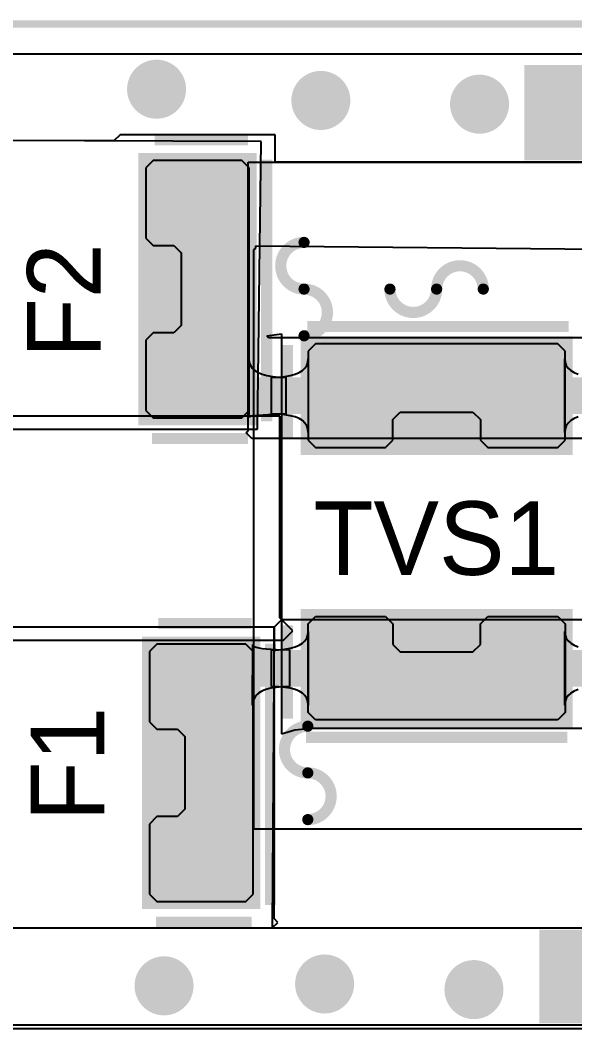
# Model space of a CAD drawing. Extents: x 40.9 to 121.6, y 83.2 to 120.
# Drawn here: x 55.67 to 63.22, y 105.26 to 118.97 of the extents above; entities that cross this region are included whole.
import ezdxf

# ---------------------------------------------------------------- set-up
doc = ezdxf.new("R2010")
doc.units = 0
for name, color, linetype in [('BOTTOMLAYER', 5, 'CONTINUOUS'), ('BOTTOMSOLDER', 6, 'CONTINUOUS'), ('KEEPOUTLAYER', 6, 'CONTINUOUS'), ('MULTILAYER', 9, 'CONTINUOUS'), ('TOPLAYER', 1, 'CONTINUOUS'), ('TOPOVERLAY', 2, 'CONTINUOUS'), ('TOPPASTE', 8, 'CONTINUOUS'), ('TOPSOLDER', 216, 'CONTINUOUS')]:
    doc.layers.add(name, color=color, linetype=linetype)

msp = doc.modelspace()

# ---------------------------------------------------------------- linework, layer by layer
at = {"layer": 'BOTTOMLAYER'}
for p, q in [((41.454235, 118.514965), (73.4314, 118.514965)), ((73.399835, 105.3084), (41.454235, 105.3084))]:
    msp.add_line(p, q, dxfattribs=at)
at = {"layer": 'BOTTOMLAYER', "const_width": 0.299999}
for points in [[(57.381, 118.0338, 1), (57.681, 118.0338, 1)], [(59.6162, 117.8814, 1), (59.9162, 117.8814, 1)], [(61.7752, 117.8306, 1), (62.0752, 117.8306, 1)], [(59.667, 105.8672, 1), (59.967, 105.8672, 1)], [(57.4826, 105.8418, 1), (57.7826, 105.8418, 1)], [(61.699, 105.791, 1), (61.999, 105.791, 1)]]:
    msp.add_lwpolyline(points, format="xyb", close=True, dxfattribs=at)
at = {"layer": 'BOTTOMSOLDER', "const_width": 0.401599}
for points in [[(57.3302, 118.0338, 1), (57.7318, 118.0338, 1)], [(59.5654, 117.8814, 1), (59.967, 117.8814, 1)], [(61.7244, 117.8306, 1), (62.126, 117.8306, 1)], [(57.4318, 105.8418, 1), (57.8334, 105.8418, 1)], [(59.6162, 105.8672, 1), (60.0178, 105.8672, 1)], [(61.6482, 105.791, 1), (62.0498, 105.791, 1)]]:
    msp.add_lwpolyline(points, format="xyb", close=True, dxfattribs=at)
at = {"layer": 'KEEPOUTLAYER', "const_width": 0.1}
msp.add_lwpolyline([(41.0718, 118.9228), (121.412, 118.9228)], dxfattribs=at)
at = {"layer": 'MULTILAYER', "const_width": 0.299999}
for points in [[(57.381, 118.0338, 1), (57.681, 118.0338, 1)], [(59.6162, 117.8814, 1), (59.9162, 117.8814, 1)], [(61.7752, 117.8306, 1), (62.0752, 117.8306, 1)], [(59.667, 105.8672, 1), (59.967, 105.8672, 1)], [(57.4826, 105.8418, 1), (57.7826, 105.8418, 1)], [(61.699, 105.791, 1), (61.999, 105.791, 1)]]:
    msp.add_lwpolyline(points, format="xyb", close=True, dxfattribs=at)
at = {"layer": 'TOPLAYER'}
for p, q in [((41.454235, 118.514965), (63.629997, 118.514965)), ((57.035598, 117.415605), (56.951235, 117.33162)), ((57.035598, 117.415602), (57.035598, 117.415605)), ((59.142274, 117.415602), (57.035598, 117.415602)), ((59.142274, 117.0432), (59.142274, 117.415602)), ((58.9534, 117.3226), (53.3146, 117.348)), ((56.951235, 117.33162), (55.435602, 117.338447)), ((58.9026, 113.411), (58.9534, 117.3226)), ((58.7756, 117.0432), (63.881, 117.0432)), ((58.7756, 113.3856), (58.7756, 117.0432)), ((63.629997, 117.0432), (59.142274, 117.0432)), ((58.8772, 115.9002), (58.8772, 115.8748)), ((63.881, 115.8494), (58.8772, 115.9002)), ((58.8772, 115.8748), (58.8518, 115.8494)), ((58.8518, 115.8494), (58.8518, 107.9754)), ((59.0296, 114.681), (59.2328, 114.7064)), ((59.055, 114.6556), (59.0296, 114.681)), ((59.2328, 114.7064), (59.2328, 109.2708)), ((72.771, 114.6556), (59.055, 114.6556)), ((58.789227, 113.569445), (58.786179, 114.367335)), ((58.786179, 114.367335), (58.791381, 114.319835)), ((58.791381, 114.319835), (58.806606, 114.277336)), ((58.806606, 114.277336), (58.831853, 114.239835)), ((59.549447, 114.239835), (59.574445, 114.277336)), ((59.574445, 114.277336), (59.589446, 114.319835)), ((59.589446, 114.319835), (59.594445, 114.367335)), ((59.594445, 114.367335), (59.594445, 113.367337)), ((63.084507, 113.367337), (63.084507, 114.367335)), ((63.084507, 114.367335), (63.089539, 114.319835)), ((63.089539, 114.319835), (63.104629, 114.277336)), ((63.104629, 114.277336), (63.12978, 114.239835)), ((58.831853, 114.239835), (58.867124, 114.207336)), ((58.867124, 114.207336), (58.912417, 114.179835)), ((58.912417, 114.179835), (58.967733, 114.157336)), ((58.967733, 114.157336), (59.033072, 114.139835)), ((59.033072, 114.139835), (59.108434, 114.127336)), ((59.094446, 114.117336), (59.189447, 114.119835)), ((59.094446, 113.617337), (59.094446, 114.117336)), ((59.108434, 114.127336), (59.193819, 114.119835)), ((59.189447, 114.119835), (59.274446, 114.127336)), ((59.193819, 114.119835), (59.289226, 114.117336)), ((59.274446, 114.127336), (59.349447, 114.139835)), ((59.289226, 114.117336), (59.289226, 113.617337)), ((59.349447, 114.139835), (59.414446, 114.157336)), ((59.414446, 114.157336), (59.469447, 114.179835)), ((59.469447, 114.179835), (59.514445, 114.207336)), ((59.514445, 114.207336), (59.549447, 114.239835)), ((63.12978, 114.239835), (63.164994, 114.207336)), ((63.164994, 114.207336), (63.210267, 114.179835)), ((63.210267, 114.179835), (63.265604, 114.157336)), ((59.2074, 113.5888), (53.3146, 113.5888)), ((58.794228, 113.578543), (58.789227, 113.569445)), ((58.809227, 113.586687), (58.794228, 113.578543)), ((58.834228, 113.59387), (58.809227, 113.586687)), ((59.194228, 113.616857), (58.834228, 113.59387)), ((59.189447, 113.614838), (59.094446, 113.617337)), ((59.274446, 113.607337), (59.189447, 113.614838)), ((59.289226, 113.617337), (59.194228, 113.616857)), ((59.2074, 110.8456), (59.2074, 113.5888)), ((59.349447, 113.594838), (59.274446, 113.607337)), ((59.414446, 113.577337), (59.349447, 113.594838)), ((59.469447, 113.554838), (59.414446, 113.577337)), ((63.265604, 113.577337), (63.210267, 113.554838)), ((59.514445, 113.527337), (59.469447, 113.554838)), ((59.549447, 113.494838), (59.514445, 113.527337)), ((59.574445, 113.457337), (59.549447, 113.494838)), ((59.589446, 113.414838), (59.574445, 113.457337)), ((63.104629, 113.457337), (63.089536, 113.414838)), ((63.12978, 113.494838), (63.104629, 113.457337)), ((63.164994, 113.527337), (63.12978, 113.494838)), ((63.210267, 113.554838), (63.164994, 113.527337)), ((53.3146, 113.411), (58.9026, 113.411)), ((58.7502, 113.3602), (58.7756, 113.3856)), ((58.8264, 113.284), (58.7502, 113.3602)), ((59.594445, 113.367337), (59.589446, 113.414838)), ((63.089536, 113.414838), (63.084507, 113.367337)), ((63.9318, 113.284), (58.8264, 113.284)), ((59.2328, 110.8202), (59.1312, 110.7186)), ((59.3852, 110.6678), (59.2074, 110.8456)), ((63.9318, 110.8202), (59.2328, 110.8202)), ((59.1312, 110.7186), (53.467, 110.7186)), ((59.1312, 110.7186), (59.1058, 106.6292)), ((59.1312, 106.7562), (59.1312, 110.7186)), ((59.2582, 110.5408), (59.3852, 110.6678)), ((59.549447, 110.533162), (59.574445, 110.570663)), ((59.574445, 110.570663), (59.589446, 110.613162)), ((59.589446, 110.613162), (59.594445, 110.660663)), ((59.594445, 110.660663), (59.594445, 109.660665)), ((63.084507, 109.660665), (63.084507, 110.660663)), ((63.084507, 110.660663), (63.089539, 110.613162)), ((63.089539, 110.613162), (63.104629, 110.570663)), ((63.104629, 110.570663), (63.12978, 110.533162)), ((53.4162, 110.5408), (59.2582, 110.5408)), ((58.836979, 109.660665), (58.840027, 110.483955)), ((58.840027, 110.483955), (58.845028, 110.470031)), ((58.845028, 110.470031), (58.860027, 110.457569)), ((58.860027, 110.457569), (58.885028, 110.446576)), ((58.885028, 110.446576), (58.920027, 110.437049)), ((58.920027, 110.437049), (58.965028, 110.428987)), ((58.965028, 110.428987), (59.020027, 110.42239)), ((59.020027, 110.42239), (59.160026, 110.413594)), ((59.094446, 110.410663), (59.189447, 110.413162)), ((59.094446, 109.910664), (59.094446, 110.410663)), ((59.160026, 110.413594), (59.340026, 110.410663)), ((59.189447, 110.413162), (59.274446, 110.420663)), ((59.274446, 110.420663), (59.349447, 110.433162)), ((59.340026, 110.410663), (59.340026, 109.910664)), ((59.349447, 110.433162), (59.414446, 110.450663)), ((59.414446, 110.450663), (59.469447, 110.473162)), ((59.469447, 110.473162), (59.514445, 110.500663)), ((59.514445, 110.500663), (59.549447, 110.533162)), ((63.12978, 110.533162), (63.164994, 110.500663)), ((63.164994, 110.500663), (63.210267, 110.473162)), ((63.210267, 110.473162), (63.265604, 110.450663)), ((59.018521, 109.870664), (58.963204, 109.848165)), ((59.083862, 109.888165), (59.018521, 109.870664)), ((59.159226, 109.900664), (59.083862, 109.888165)), ((59.189447, 109.908165), (59.094446, 109.910664)), ((59.244614, 109.908165), (59.159226, 109.900664)), ((59.274446, 109.900664), (59.189447, 109.908165)), ((59.340026, 109.910664), (59.244614, 109.908165)), ((59.349447, 109.888165), (59.274446, 109.900664)), ((59.414446, 109.870664), (59.349447, 109.888165)), ((59.469447, 109.848165), (59.414446, 109.870664)), ((63.265604, 109.870664), (63.210267, 109.848165)), ((58.857398, 109.750664), (58.842176, 109.708165)), ((58.882643, 109.788165), (58.857398, 109.750664)), ((58.917911, 109.820664), (58.882643, 109.788165)), ((58.963204, 109.848165), (58.917911, 109.820664)), ((59.514445, 109.820664), (59.469447, 109.848165)), ((59.549447, 109.788165), (59.514445, 109.820664)), ((59.574445, 109.750664), (59.549447, 109.788165)), ((59.589446, 109.708165), (59.574445, 109.750664)), ((63.104629, 109.750664), (63.089536, 109.708165)), ((63.12978, 109.788165), (63.104629, 109.750664)), ((63.164994, 109.820664), (63.12978, 109.788165)), ((63.210267, 109.848165), (63.164994, 109.820664)), ((58.842176, 109.708165), (58.836979, 109.660665)), ((59.594445, 109.660665), (59.589446, 109.708165)), ((63.089536, 109.708165), (63.084507, 109.660665)), ((59.2328, 109.2708), (59.4106, 109.3216)), ((59.4106, 109.3216), (59.6392, 109.347)), ((59.6392, 109.347), (72.4916, 109.347)), ((58.8518, 107.9754), (63.9064, 107.9754)), ((59.1058, 106.6292), (59.182, 106.7054)), ((59.182, 106.7054), (59.1312, 106.7562)), ((53.4162, 106.6292), (59.1058, 106.6292)), ((53.467, 106.6292), (63.629997, 106.6292)), ((59.1058, 106.6292), (63.9318, 106.6292)), ((63.54019, 105.2576), (41.454235, 105.2576))]:
    msp.add_line(p, q, dxfattribs=at)
at = {"layer": 'TOPLAYER', "const_width": 0.299999}
for points in [[(57.381, 118.0338, 1), (57.681, 118.0338, 1)], [(59.6162, 117.8814, 1), (59.9162, 117.8814, 1)], [(61.7752, 117.8306, 1), (62.0752, 117.8306, 1)], [(59.667, 105.8672, 1), (59.967, 105.8672, 1)], [(57.4826, 105.8418, 1), (57.7826, 105.8418, 1)], [(61.699, 105.791, 1), (61.999, 105.791, 1)]]:
    msp.add_lwpolyline(points, format="xyb", close=True, dxfattribs=at)
at = {"layer": 'TOPLAYER', "const_width": 0.499999}
for points in [[(57.707936, 113.867336), (61.341, 113.867336)], [(61.341, 113.867336), (72.681135, 113.867336)], [(57.7596, 110.160664), (61.341, 110.160664)], [(61.341, 110.160664), (72.579535, 110.160664)]]:
    msp.add_lwpolyline(points, dxfattribs=at)
at = {"layer": 'TOPLAYER'}
for points in [[(62.5348, 117.0686), (65.3034, 117.0686), (62.5348, 118.364), (65.3034, 118.364)], [(58.792275, 117.065603), (57.385598, 117.065603), (58.792275, 113.566397), (57.385598, 113.566397)], [(59.591397, 114.570675), (59.591397, 113.163998), (63.090603, 114.570675), (63.090603, 113.163998)], [(59.591397, 110.864002), (59.591397, 109.457325), (63.090603, 110.864002), (63.090603, 109.457325)], [(58.843075, 110.487003), (57.436398, 110.487003), (58.843075, 106.987797), (57.436398, 106.987797)], [(62.738, 105.3338), (64.4398, 105.3338), (62.738, 106.6038), (64.4398, 106.6038)]]:
    msp.add_solid(points, dxfattribs=at)
at = {"layer": 'TOPOVERLAY'}
for points, const_width in [([(57.5056, 117.348), (58.7756, 117.348)], 0.1524), ([(59.0296, 113.518239), (59.0296, 117.074239)], 0.151994), ([(59.582761, 114.808), (63.138761, 114.808)], 0.151994), ([(59.309, 113.284), (59.309, 114.554)], 0.1524), ([(57.470548, 113.284), (58.7756, 113.284)], 0.1524), ([(57.5564, 110.7694), (58.8264, 110.7694)], 0.1524), ([(59.309, 109.474), (59.309, 110.744)], 0.1524), ([(59.0804, 106.939639), (59.0804, 110.495639)], 0.151994), ([(59.563, 109.22), (63.119, 109.22)], 0.151994), ([(57.521348, 106.7054), (58.8264, 106.7054)], 0.1524)]:
    msp.add_lwpolyline(points, dxfattribs=dict(at, const_width=const_width))
at = {"layer": 'TOPOVERLAY', "const_width": 0.151994}
for points in [[(59.5376, 115.316, -1), (59.5376, 115.951)], [(61.341, 115.316, -1), (61.976, 115.316)], [(59.5376, 115.316, -1), (59.5376, 114.681)], [(61.341, 115.316, -1), (60.706, 115.316)], [(59.5884, 108.7374, -1), (59.5884, 109.3724)], [(59.5884, 108.7374, -1), (59.5884, 108.1024)]]:
    msp.add_lwpolyline(points, format="xyb", dxfattribs=at)
at = {"layer": 'TOPOVERLAY', "const_width": 0.075997}
for points in [[(59.499602, 115.951, 1), (59.575598, 115.951, 1)], [(59.499602, 115.316, 1), (59.575598, 115.316, 1)], [(59.499602, 115.316, 1), (59.575598, 115.316, 1)], [(60.668002, 115.316, 1), (60.743998, 115.316, 1)], [(61.303002, 115.316, 1), (61.378998, 115.316, 1)], [(61.303002, 115.316, 1), (61.378998, 115.316, 1)], [(61.938002, 115.316, 1), (62.013998, 115.316, 1)], [(59.499602, 114.681, 1), (59.575598, 114.681, 1)], [(59.550402, 109.3724, 1), (59.626398, 109.3724, 1)], [(59.550402, 108.7374, 1), (59.626398, 108.7374, 1)], [(59.550402, 108.7374, 1), (59.626398, 108.7374, 1)], [(59.550402, 108.1024, 1), (59.626398, 108.1024, 1)]]:
    msp.add_lwpolyline(points, format="xyb", close=True, dxfattribs=at)
at = {"layer": 'TOPPASTE'}
for p, q in [((57.48561, 117.065603), (57.38561, 116.965603)), ((58.692263, 117.065603), (57.48561, 117.065603)), ((58.792262, 116.965603), (58.692263, 117.065603)), ((57.38561, 116.965603), (57.38561, 116.010868)), ((58.792262, 113.666397), (58.792262, 116.965603)), ((57.38561, 116.010868), (57.48561, 115.910868)), ((57.48561, 115.910868), (57.763867, 115.910868)), ((57.763867, 115.910868), (57.863867, 115.810868)), ((57.863867, 115.810868), (57.863867, 114.821132)), ((57.863867, 114.821132), (57.763867, 114.721132)), ((57.48561, 114.721132), (57.38561, 114.621132)), ((57.763867, 114.721132), (57.48561, 114.721132)), ((57.38561, 114.621132), (57.38561, 113.666397)), ((59.691397, 114.570662), (59.591397, 114.470663)), ((62.990603, 114.570662), (59.691397, 114.570662)), ((63.090603, 114.470663), (62.990603, 114.570662)), ((59.591397, 114.470663), (59.591397, 113.26401)), ((63.090603, 113.26401), (63.090603, 114.470663)), ((57.38561, 113.666397), (57.48561, 113.566397)), ((57.48561, 113.566397), (58.692263, 113.566397)), ((58.692263, 113.566397), (58.792262, 113.666397)), ((60.746132, 113.542267), (60.846132, 113.642267)), ((60.846132, 113.642267), (61.835868, 113.642267)), ((61.835868, 113.642267), (61.935868, 113.542267)), ((60.746132, 113.26401), (60.746132, 113.542267)), ((61.935868, 113.542267), (61.935868, 113.26401)), ((59.591397, 113.26401), (59.691397, 113.16401)), ((59.691397, 113.16401), (60.646132, 113.16401)), ((60.646132, 113.16401), (60.746132, 113.26401)), ((61.935868, 113.26401), (62.035868, 113.16401)), ((62.035868, 113.16401), (62.990603, 113.16401)), ((62.990603, 113.16401), (63.090603, 113.26401)), ((59.591397, 110.76399), (59.691397, 110.86399)), ((59.691397, 110.86399), (60.646132, 110.86399)), ((60.646132, 110.86399), (60.746132, 110.76399)), ((61.935868, 110.76399), (62.035868, 110.86399)), ((62.035868, 110.86399), (62.990603, 110.86399)), ((62.990603, 110.86399), (63.090603, 110.76399)), ((59.591397, 109.557337), (59.591397, 110.76399)), ((60.746132, 110.76399), (60.746132, 110.485733)), ((61.935868, 110.485733), (61.935868, 110.76399)), ((63.090603, 110.76399), (63.090603, 109.557337)), ((57.53641, 110.487003), (57.43641, 110.387003)), ((58.743063, 110.487003), (57.53641, 110.487003)), ((58.843062, 110.387003), (58.743063, 110.487003)), ((60.746132, 110.485733), (60.846132, 110.385733)), ((61.835868, 110.385733), (61.935868, 110.485733)), ((57.43641, 110.387003), (57.43641, 109.432268)), ((58.843062, 107.087797), (58.843062, 110.387003)), ((60.846132, 110.385733), (61.835868, 110.385733)), ((59.691397, 109.457338), (59.591397, 109.557337)), ((62.990603, 109.457338), (59.691397, 109.457338)), ((63.090603, 109.557337), (62.990603, 109.457338)), ((57.43641, 109.432268), (57.53641, 109.332268)), ((57.53641, 109.332268), (57.814667, 109.332268)), ((57.814667, 109.332268), (57.914667, 109.232268)), ((57.914667, 109.232268), (57.914667, 108.242532)), ((57.914667, 108.242532), (57.814667, 108.142532)), ((57.53641, 108.142532), (57.43641, 108.042532)), ((57.814667, 108.142532), (57.53641, 108.142532)), ((57.43641, 108.042532), (57.43641, 107.087797)), ((57.43641, 107.087797), (57.53641, 106.987797)), ((57.53641, 106.987797), (58.743063, 106.987797)), ((58.743063, 106.987797), (58.843062, 107.087797))]:
    msp.add_line(p, q, dxfattribs=at)
for points in [[(58.792275, 117.065603), (57.385598, 117.065603), (58.792275, 113.566397), (57.385598, 113.566397)], [(59.591397, 114.570675), (59.591397, 113.163998), (63.090603, 114.570675), (63.090603, 113.163998)], [(59.591397, 110.864002), (59.591397, 109.457325), (63.090603, 110.864002), (63.090603, 109.457325)], [(58.843075, 110.487003), (57.436398, 110.487003), (58.843075, 106.987797), (57.436398, 106.987797)]]:
    msp.add_solid(points, dxfattribs=at)
at = {"layer": 'TOPSOLDER', "const_width": 0.401599}
for points in [[(57.3302, 118.0338, 1), (57.7318, 118.0338, 1)], [(59.5654, 117.8814, 1), (59.967, 117.8814, 1)], [(61.7244, 117.8306, 1), (62.126, 117.8306, 1)], [(57.4318, 105.8418, 1), (57.8334, 105.8418, 1)], [(59.6162, 105.8672, 1), (60.0178, 105.8672, 1)], [(61.6482, 105.791, 1), (62.0498, 105.791, 1)]]:
    msp.add_lwpolyline(points, format="xyb", close=True, dxfattribs=at)
at = {"layer": 'TOPSOLDER'}
for points in [[(58.893875, 117.167203), (57.283998, 117.167203), (58.893875, 113.464797), (57.283998, 113.464797)], [(59.489797, 114.672275), (59.489797, 113.062398), (63.192203, 114.672275), (63.192203, 113.062398)], [(59.489797, 110.965602), (59.489797, 109.355725), (63.192203, 110.965602), (63.192203, 109.355725)], [(58.944675, 110.588603), (57.334798, 110.588603), (58.944675, 106.886197), (57.334798, 106.886197)]]:
    msp.add_solid(points, dxfattribs=at)

# ---------------------------------------------------------------- texts
at = {"layer": 'TOPOVERLAY'}
for s, p in [('F2', (56.769, 114.3762)), ('F1', (56.8198, 108.077))]:
    msp.add_text(s, height=1.000001, rotation=90, dxfattribs=at).set_placement(p)
msp.add_text('TVS1', height=1.000001, dxfattribs=at).set_placement((59.6646, 111.4298))

doc.saveas('drawing.dxf')
